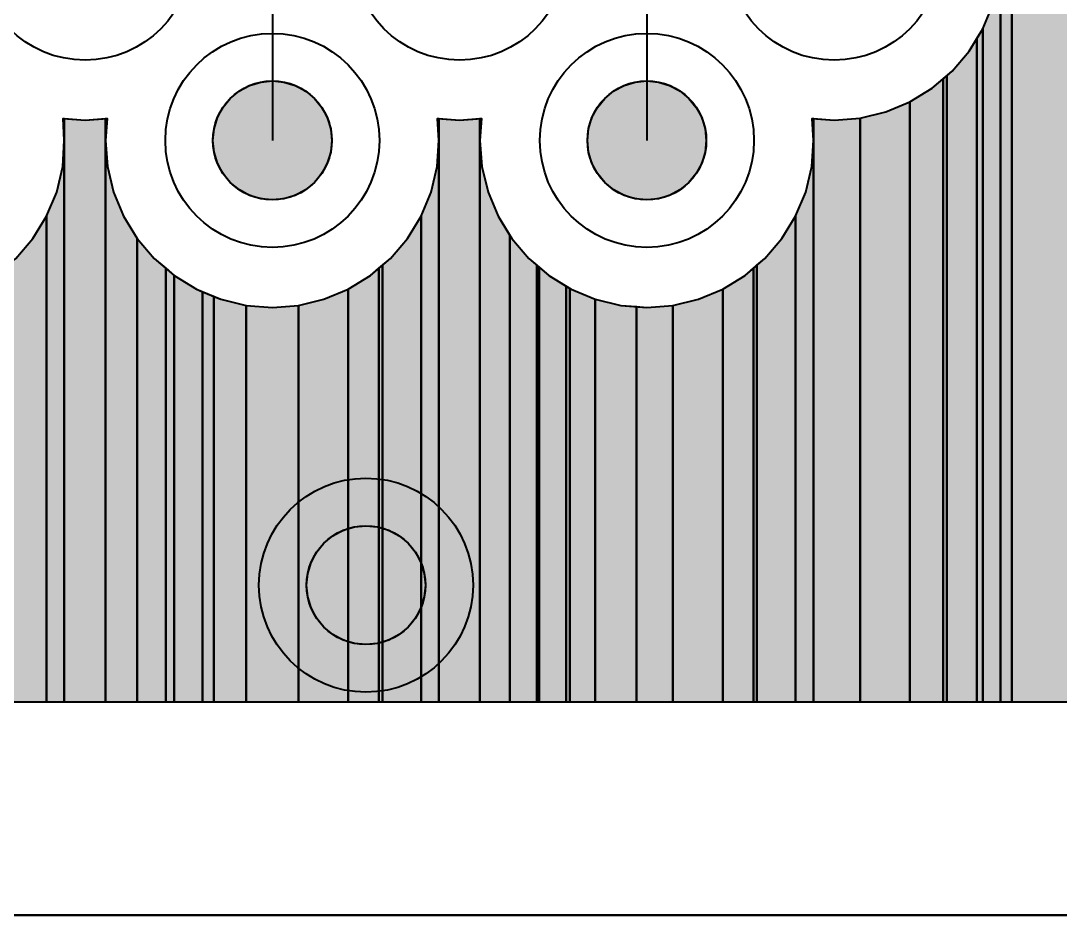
# Model space of a CAD drawing. Header units: millimetres. Extents: x 3.5 to 53, y 2.8 to 30.3.
# Drawn here: x 30.346 to 34.786, y 2.817 to 6.638 of the extents above; entities that cross this region are included whole.
import ezdxf

# ---------------------------------------------------------------- set-up
doc = ezdxf.new("R2010")
doc.units = ezdxf.units.MM
for name, color, linetype in [('bottom_copper', 7, 'Continuous'), ('bottom_silk', 7, 'Continuous'), ('drill_plated', 7, 'Continuous'), ('outline', 7, 'Continuous'), ('top_copper', 7, 'Continuous'), ('top_silk', 7, 'Continuous')]:
    doc.layers.add(name, color=color, linetype=linetype)

# ---------------------------------------------------------------- blocks, each defined once
blk = doc.blocks.new('Block3177')
at = {"layer": 'bottom_copper', "lineweight": 40}
for points in [[(12.4884, 0), (6.1996, 0), (6.1996, 26), (12.4884, 26), (12.4884, 0)], [(6.1996, 0), (6.124, 0), (6.124, 2.8761), (6.1669, 2.9795), (6.193, 3.0884), (6.1996, 3.2), (6.1996, 0)], [(6.124, 0), (5.9546, 0), (5.9546, 2.663), (5.9928, 2.6956), (6.0655, 2.7807), (6.124, 2.8761), (6.124, 0)], [(5.9546, 0), (5.8123, 0), (5.8123, 2.5644), (5.9077, 2.6229), (5.9546, 2.663), (5.9546, 0)], [(5.8123, 0), (5.6, 0), (5.6, 2.4954), (5.7089, 2.5215), (5.8123, 2.5644), (5.8123, 0)], [(2.1996, 2.4), (2.194, 2.494), (2.1996, 2.4936), (2.1996, 2.4)], [(2.375, 0), (2.1996, 0), (2.1996, 2.4936), (2.2884, 2.4866), (2.375, 2.4934), (2.375, 0)], [(2.375, 2.4), (2.375, 2.4934), (2.3824, 2.494), (2.375, 2.4)], [(3.7996, 2.4), (3.794, 2.494), (3.7996, 2.4936), (3.7996, 2.4)], [(3.975, 0), (3.7996, 0), (3.7996, 2.4936), (3.8884, 2.4866), (3.975, 2.4934), (3.975, 0)], [(3.975, 2.4), (3.975, 2.4934), (3.9824, 2.494), (3.975, 2.4)], [(5.3996, 2.4), (5.394, 2.494), (5.3996, 2.4936), (5.3996, 2.4)], [(5.6, 0), (5.3996, 0), (5.3996, 2.4936), (5.4884, 2.4866), (5.6, 2.4954), (5.6, 0)], [(2.1996, 0), (2.124, 0), (2.124, 2.0761), (2.1669, 2.1795), (2.193, 2.2884), (2.1996, 2.4), (2.1996, 0)], [(2.5113, 0), (2.375, 0), (2.375, 2.4), (2.3838, 2.2884), (2.4099, 2.1795), (2.4528, 2.0761), (2.5113, 1.9807), (2.5113, 0)], [(3.7996, 0), (3.724, 0), (3.724, 2.0761), (3.7669, 2.1795), (3.793, 2.2884), (3.7996, 2.4), (3.7996, 0)], [(4.1036, 0), (3.975, 0), (3.975, 2.4), (3.9838, 2.2884), (4.0099, 2.1795), (4.0528, 2.0761), (4.1036, 1.9933), (4.1036, 0)], [(5.3996, 0), (5.324, 0), (5.324, 2.0761), (5.3669, 2.1795), (5.393, 2.2884), (5.3996, 2.4), (5.3996, 0)], [(2.124, 0), (1.9439, 0), (1.9439, 1.8538), (1.9928, 1.8956), (2.0655, 1.9807), (2.124, 2.0761), (2.124, 0)], [(3.724, 0), (3.5439, 0), (3.5439, 1.8538), (3.5928, 1.8956), (3.6655, 1.9807), (3.724, 2.0761), (3.724, 0)], [(5.324, 0), (5.1439, 0), (5.1439, 1.8538), (5.1928, 1.8956), (5.2655, 1.9807), (5.324, 2.0761), (5.324, 0)], [(2.6329, 0), (2.5113, 0), (2.5113, 1.9807), (2.584, 1.8956), (2.6329, 1.8538), (2.6329, 0)], [(4.2281, 0), (4.1036, 0), (4.1036, 1.9933), (4.1113, 1.9807), (4.184, 1.8956), (4.2281, 1.8579), (4.2281, 0)], [(2.7906, 0), (2.6329, 0), (2.6329, 1.8538), (2.6691, 1.8229), (2.7645, 1.7644), (2.7906, 1.7536), (2.7906, 0)], [(3.5439, 0), (3.4123, 0), (3.4123, 1.7644), (3.5077, 1.8229), (3.5439, 1.8538), (3.5439, 0)], [(4.3439, 0), (4.2281, 0), (4.2281, 1.8579), (4.2691, 1.8229), (4.3439, 1.777), (4.3439, 0)], [(5.1439, 0), (5.0123, 0), (5.0123, 1.7644), (5.1077, 1.8229), (5.1439, 1.8538), (5.1439, 0)], [(4.4679, 0), (4.3439, 0), (4.3439, 1.777), (4.3645, 1.7644), (4.4679, 1.7215), (4.4679, 0)], [(2.9768, 0), (2.7906, 0), (2.7906, 1.7536), (2.8679, 1.7215), (2.9768, 1.6954), (2.9768, 0)], [(3.4123, 0), (3.2, 0), (3.2, 1.6954), (3.3089, 1.7215), (3.4123, 1.7644), (3.4123, 0)], [(5.0123, 0), (4.8, 0), (4.8, 1.6954), (4.9089, 1.7215), (5.0123, 1.7644), (5.0123, 0)], [(3.2, 0), (2.9768, 0), (2.9768, 1.6954), (3.0884, 1.6866), (3.2, 1.6954), (3.2, 0)], [(4.6438, 0), (4.4679, 0), (4.4679, 1.7215), (4.5768, 1.6954), (4.6438, 1.6901), (4.6438, 0)], [(4.8, 0), (4.6438, 0), (4.6438, 1.6901), (4.6884, 1.6866), (4.8, 1.6954), (4.8, 0)]]:
    blk.add_hatch(color=7, dxfattribs=at).paths.add_polyline_path(points, flags=0)
at = {"layer": 'bottom_copper', "color": 7, "lineweight": 40}
for points in [[(12.4884, 0), (6.1996, 0), (6.1996, 26), (12.4884, 26), (12.4884, 0)], [(6.1996, 0), (6.124, 0), (6.124, 2.8761), (6.1669, 2.9795), (6.193, 3.0884), (6.1996, 3.2), (6.1996, 0)], [(6.124, 0), (5.9546, 0), (5.9546, 2.663), (5.9928, 2.6956), (6.0655, 2.7807), (6.124, 2.8761), (6.124, 0)], [(5.9546, 0), (5.8123, 0), (5.8123, 2.5644), (5.9077, 2.6229), (5.9546, 2.663), (5.9546, 0)], [(5.8123, 0), (5.6, 0), (5.6, 2.4954), (5.7089, 2.5215), (5.8123, 2.5644), (5.8123, 0)], [(2.1996, 2.4), (2.194, 2.494), (2.1996, 2.4936), (2.1996, 2.4)], [(2.375, 0), (2.1996, 0), (2.1996, 2.4936), (2.2884, 2.4866), (2.375, 2.4934), (2.375, 0)], [(2.375, 2.4), (2.375, 2.4934), (2.3824, 2.494), (2.375, 2.4)], [(3.7996, 2.4), (3.794, 2.494), (3.7996, 2.4936), (3.7996, 2.4)], [(3.975, 0), (3.7996, 0), (3.7996, 2.4936), (3.8884, 2.4866), (3.975, 2.4934), (3.975, 0)], [(3.975, 2.4), (3.975, 2.4934), (3.9824, 2.494), (3.975, 2.4)], [(5.3996, 2.4), (5.394, 2.494), (5.3996, 2.4936), (5.3996, 2.4)], [(5.6, 0), (5.3996, 0), (5.3996, 2.4936), (5.4884, 2.4866), (5.6, 2.4954), (5.6, 0)], [(2.1996, 0), (2.124, 0), (2.124, 2.0761), (2.1669, 2.1795), (2.193, 2.2884), (2.1996, 2.4), (2.1996, 0)], [(2.5113, 0), (2.375, 0), (2.375, 2.4), (2.3838, 2.2884), (2.4099, 2.1795), (2.4528, 2.0761), (2.5113, 1.9807), (2.5113, 0)], [(3.7996, 0), (3.724, 0), (3.724, 2.0761), (3.7669, 2.1795), (3.793, 2.2884), (3.7996, 2.4), (3.7996, 0)], [(4.1036, 0), (3.975, 0), (3.975, 2.4), (3.9838, 2.2884), (4.0099, 2.1795), (4.0528, 2.0761), (4.1036, 1.9933), (4.1036, 0)], [(5.3996, 0), (5.324, 0), (5.324, 2.0761), (5.3669, 2.1795), (5.393, 2.2884), (5.3996, 2.4), (5.3996, 0)], [(2.124, 0), (1.9439, 0), (1.9439, 1.8538), (1.9928, 1.8956), (2.0655, 1.9807), (2.124, 2.0761), (2.124, 0)], [(3.724, 0), (3.5439, 0), (3.5439, 1.8538), (3.5928, 1.8956), (3.6655, 1.9807), (3.724, 2.0761), (3.724, 0)], [(5.324, 0), (5.1439, 0), (5.1439, 1.8538), (5.1928, 1.8956), (5.2655, 1.9807), (5.324, 2.0761), (5.324, 0)], [(2.6329, 0), (2.5113, 0), (2.5113, 1.9807), (2.584, 1.8956), (2.6329, 1.8538), (2.6329, 0)], [(4.2281, 0), (4.1036, 0), (4.1036, 1.9933), (4.1113, 1.9807), (4.184, 1.8956), (4.2281, 1.8579), (4.2281, 0)], [(2.7906, 0), (2.6329, 0), (2.6329, 1.8538), (2.6691, 1.8229), (2.7645, 1.7644), (2.7906, 1.7536), (2.7906, 0)], [(3.5439, 0), (3.4123, 0), (3.4123, 1.7644), (3.5077, 1.8229), (3.5439, 1.8538), (3.5439, 0)], [(4.3439, 0), (4.2281, 0), (4.2281, 1.8579), (4.2691, 1.8229), (4.3439, 1.777), (4.3439, 0)], [(5.1439, 0), (5.0123, 0), (5.0123, 1.7644), (5.1077, 1.8229), (5.1439, 1.8538), (5.1439, 0)], [(4.4679, 0), (4.3439, 0), (4.3439, 1.777), (4.3645, 1.7644), (4.4679, 1.7215), (4.4679, 0)], [(2.9768, 0), (2.7906, 0), (2.7906, 1.7536), (2.8679, 1.7215), (2.9768, 1.6954), (2.9768, 0)], [(3.4123, 0), (3.2, 0), (3.2, 1.6954), (3.3089, 1.7215), (3.4123, 1.7644), (3.4123, 0)], [(5.0123, 0), (4.8, 0), (4.8, 1.6954), (4.9089, 1.7215), (5.0123, 1.7644), (5.0123, 0)], [(3.2, 0), (2.9768, 0), (2.9768, 1.6954), (3.0884, 1.6866), (3.2, 1.6954), (3.2, 0)], [(4.6438, 0), (4.4679, 0), (4.4679, 1.7215), (4.5768, 1.6954), (4.6438, 1.6901), (4.6438, 0)], [(4.8, 0), (4.6438, 0), (4.6438, 1.6901), (4.6884, 1.6866), (4.8, 1.6954), (4.8, 0)]]:
    blk.add_lwpolyline(points, close=True, dxfattribs=at)
blk = doc.blocks.new('Block15967')
at = {"layer": 'top_copper', "lineweight": 40}
for points in [[(12.3795, 0), (6.1391, 0), (6.1391, 26), (12.3795, 26), (12.3795, 0)], [(6.1391, 0), (6.0907, 0), (6.0907, 5.8361), (6.1141, 5.8925), (6.1328, 5.9703), (6.1391, 6.05), (6.1391, 0)], [(6.0907, 0), (5.9898, 0), (5.9898, 2.8348), (6.0151, 2.8761), (6.058, 2.9795), (6.0841, 3.0884), (6.0907, 3.2), (6.0907, 0)], [(5.9898, 0), (5.8608, 0), (5.8608, 2.6759), (5.8839, 2.6956), (5.9566, 2.7807), (5.9898, 2.8348), (5.9898, 0)], [(5.8608, 0), (5.7034, 0), (5.7034, 2.5644), (5.7988, 2.6229), (5.8608, 2.6759), (5.8608, 0)], [(5.7034, 0), (5.4911, 0), (5.4911, 2.4954), (5.6, 2.5215), (5.7034, 2.5644), (5.7034, 0)], [(2.0907, 2.4), (2.0851, 2.494), (2.0907, 2.4936), (2.0907, 2.4)], [(2.2661, 0), (2.0907, 0), (2.0907, 2.4936), (2.1795, 2.4866), (2.2661, 2.4934), (2.2661, 0)], [(2.2661, 2.4), (2.2661, 2.4934), (2.2735, 2.494), (2.2661, 2.4)], [(3.6907, 2.4), (3.6851, 2.494), (3.6907, 2.4936), (3.6907, 2.4)], [(3.8661, 0), (3.6907, 0), (3.6907, 2.4936), (3.7795, 2.4866), (3.8661, 2.4934), (3.8661, 0)], [(3.8661, 2.4), (3.8661, 2.4934), (3.8735, 2.494), (3.8661, 2.4)], [(5.2907, 2.4), (5.2851, 2.494), (5.2907, 2.4936), (5.2907, 2.4)], [(5.4911, 0), (5.2907, 0), (5.2907, 2.4936), (5.3795, 2.4866), (5.4911, 2.4954), (5.4911, 0)], [(2.0907, 0), (2.0151, 0), (2.0151, 2.0761), (2.058, 2.1795), (2.0841, 2.2884), (2.0907, 2.4), (2.0907, 0)], [(2.4024, 0), (2.2661, 0), (2.2661, 2.4), (2.2749, 2.2884), (2.301, 2.1795), (2.3439, 2.0761), (2.4024, 1.9807), (2.4024, 0)], [(3.6907, 0), (3.6151, 0), (3.6151, 2.0761), (3.658, 2.1795), (3.6841, 2.2884), (3.6907, 2.4), (3.6907, 0)], [(3.9947, 0), (3.8661, 0), (3.8661, 2.4), (3.8749, 2.2884), (3.901, 2.1795), (3.9439, 2.0761), (3.9947, 1.9933), (3.9947, 0)], [(5.2907, 0), (5.2151, 0), (5.2151, 2.0761), (5.258, 2.1795), (5.2841, 2.2884), (5.2907, 2.4), (5.2907, 0)], [(2.0151, 0), (1.8498, 0), (1.8498, 1.8665), (1.8839, 1.8956), (1.9566, 1.9807), (2.0151, 2.0761), (2.0151, 0)], [(3.6151, 0), (3.4498, 0), (3.4498, 1.8665), (3.4839, 1.8956), (3.5566, 1.9807), (3.6151, 2.0761), (3.6151, 0)], [(5.2151, 0), (5.0498, 0), (5.0498, 1.8665), (5.0839, 1.8956), (5.1566, 1.9807), (5.2151, 2.0761), (5.2151, 0)], [(2.5602, 0), (2.4024, 0), (2.4024, 1.9807), (2.4751, 1.8956), (2.5602, 1.8229), (2.5602, 0)], [(4.1092, 0), (3.9947, 0), (3.9947, 1.9933), (4.0024, 1.9807), (4.0751, 1.8956), (4.1092, 1.8665), (4.1092, 0)], [(3.4498, 0), (3.3034, 0), (3.3034, 1.7644), (3.3988, 1.8229), (3.4498, 1.8665), (3.4498, 0)], [(4.2498, 0), (4.1092, 0), (4.1092, 1.8665), (4.1602, 1.8229), (4.2498, 1.768), (4.2498, 0)], [(5.0498, 0), (4.9034, 0), (4.9034, 1.7644), (4.9988, 1.8229), (5.0498, 1.8665), (5.0498, 0)], [(2.7295, 0), (2.5602, 0), (2.5602, 1.8229), (2.6556, 1.7644), (2.7295, 1.7337), (2.7295, 0)], [(2.8679, 0), (2.7295, 0), (2.7295, 1.7337), (2.759, 1.7215), (2.8679, 1.6954), (2.8679, 0)], [(3.3034, 0), (3.0911, 0), (3.0911, 1.6954), (3.2, 1.7215), (3.3034, 1.7644), (3.3034, 0)], [(4.359, 0), (4.2498, 0), (4.2498, 1.768), (4.2556, 1.7644), (4.359, 1.7215), (4.359, 0)], [(4.9034, 0), (4.6911, 0), (4.6911, 1.6954), (4.8, 1.7215), (4.9034, 1.7644), (4.9034, 0)], [(3.0911, 0), (2.8679, 0), (2.8679, 1.6954), (2.9795, 1.6866), (3.0911, 1.6954), (3.0911, 0)], [(4.5349, 0), (4.359, 0), (4.359, 1.7215), (4.4679, 1.6954), (4.5349, 1.6901), (4.5349, 0)], [(4.6911, 0), (4.5349, 0), (4.5349, 1.6901), (4.5795, 1.6866), (4.6911, 1.6954), (4.6911, 0)]]:
    blk.add_hatch(color=7, dxfattribs=at).paths.add_polyline_path(points, flags=0)
at = {"layer": 'top_copper', "color": 7, "lineweight": 40}
for points in [[(12.3795, 0), (6.1391, 0), (6.1391, 26), (12.3795, 26), (12.3795, 0)], [(6.1391, 0), (6.0907, 0), (6.0907, 5.8361), (6.1141, 5.8925), (6.1328, 5.9703), (6.1391, 6.05), (6.1391, 0)], [(6.0907, 0), (5.9898, 0), (5.9898, 2.8348), (6.0151, 2.8761), (6.058, 2.9795), (6.0841, 3.0884), (6.0907, 3.2), (6.0907, 0)], [(5.9898, 0), (5.8608, 0), (5.8608, 2.6759), (5.8839, 2.6956), (5.9566, 2.7807), (5.9898, 2.8348), (5.9898, 0)], [(5.8608, 0), (5.7034, 0), (5.7034, 2.5644), (5.7988, 2.6229), (5.8608, 2.6759), (5.8608, 0)], [(5.7034, 0), (5.4911, 0), (5.4911, 2.4954), (5.6, 2.5215), (5.7034, 2.5644), (5.7034, 0)], [(2.0907, 2.4), (2.0851, 2.494), (2.0907, 2.4936), (2.0907, 2.4)], [(2.2661, 0), (2.0907, 0), (2.0907, 2.4936), (2.1795, 2.4866), (2.2661, 2.4934), (2.2661, 0)], [(2.2661, 2.4), (2.2661, 2.4934), (2.2735, 2.494), (2.2661, 2.4)], [(3.6907, 2.4), (3.6851, 2.494), (3.6907, 2.4936), (3.6907, 2.4)], [(3.8661, 0), (3.6907, 0), (3.6907, 2.4936), (3.7795, 2.4866), (3.8661, 2.4934), (3.8661, 0)], [(3.8661, 2.4), (3.8661, 2.4934), (3.8735, 2.494), (3.8661, 2.4)], [(5.2907, 2.4), (5.2851, 2.494), (5.2907, 2.4936), (5.2907, 2.4)], [(5.4911, 0), (5.2907, 0), (5.2907, 2.4936), (5.3795, 2.4866), (5.4911, 2.4954), (5.4911, 0)], [(2.0907, 0), (2.0151, 0), (2.0151, 2.0761), (2.058, 2.1795), (2.0841, 2.2884), (2.0907, 2.4), (2.0907, 0)], [(2.4024, 0), (2.2661, 0), (2.2661, 2.4), (2.2749, 2.2884), (2.301, 2.1795), (2.3439, 2.0761), (2.4024, 1.9807), (2.4024, 0)], [(3.6907, 0), (3.6151, 0), (3.6151, 2.0761), (3.658, 2.1795), (3.6841, 2.2884), (3.6907, 2.4), (3.6907, 0)], [(3.9947, 0), (3.8661, 0), (3.8661, 2.4), (3.8749, 2.2884), (3.901, 2.1795), (3.9439, 2.0761), (3.9947, 1.9933), (3.9947, 0)], [(5.2907, 0), (5.2151, 0), (5.2151, 2.0761), (5.258, 2.1795), (5.2841, 2.2884), (5.2907, 2.4), (5.2907, 0)], [(2.0151, 0), (1.8498, 0), (1.8498, 1.8665), (1.8839, 1.8956), (1.9566, 1.9807), (2.0151, 2.0761), (2.0151, 0)], [(3.6151, 0), (3.4498, 0), (3.4498, 1.8665), (3.4839, 1.8956), (3.5566, 1.9807), (3.6151, 2.0761), (3.6151, 0)], [(5.2151, 0), (5.0498, 0), (5.0498, 1.8665), (5.0839, 1.8956), (5.1566, 1.9807), (5.2151, 2.0761), (5.2151, 0)], [(2.5602, 0), (2.4024, 0), (2.4024, 1.9807), (2.4751, 1.8956), (2.5602, 1.8229), (2.5602, 0)], [(4.1092, 0), (3.9947, 0), (3.9947, 1.9933), (4.0024, 1.9807), (4.0751, 1.8956), (4.1092, 1.8665), (4.1092, 0)], [(3.4498, 0), (3.3034, 0), (3.3034, 1.7644), (3.3988, 1.8229), (3.4498, 1.8665), (3.4498, 0)], [(4.2498, 0), (4.1092, 0), (4.1092, 1.8665), (4.1602, 1.8229), (4.2498, 1.768), (4.2498, 0)], [(5.0498, 0), (4.9034, 0), (4.9034, 1.7644), (4.9988, 1.8229), (5.0498, 1.8665), (5.0498, 0)], [(2.7295, 0), (2.5602, 0), (2.5602, 1.8229), (2.6556, 1.7644), (2.7295, 1.7337), (2.7295, 0)], [(2.8679, 0), (2.7295, 0), (2.7295, 1.7337), (2.759, 1.7215), (2.8679, 1.6954), (2.8679, 0)], [(3.3034, 0), (3.0911, 0), (3.0911, 1.6954), (3.2, 1.7215), (3.3034, 1.7644), (3.3034, 0)], [(4.359, 0), (4.2498, 0), (4.2498, 1.768), (4.2556, 1.7644), (4.359, 1.7215), (4.359, 0)], [(4.9034, 0), (4.6911, 0), (4.6911, 1.6954), (4.8, 1.7215), (4.9034, 1.7644), (4.9034, 0)], [(3.0911, 0), (2.8679, 0), (2.8679, 1.6954), (2.9795, 1.6866), (3.0911, 1.6954), (3.0911, 0)], [(4.5349, 0), (4.359, 0), (4.359, 1.7215), (4.4679, 1.6954), (4.5349, 1.6901), (4.5349, 0)], [(4.6911, 0), (4.5349, 0), (4.5349, 1.6901), (4.5795, 1.6866), (4.6911, 1.6954), (4.6911, 0)]]:
    blk.add_lwpolyline(points, close=True, dxfattribs=at)

msp = doc.modelspace()

# ---------------------------------------------------------------- hatches: boundary and pattern name
at = {"layer": 'bottom_copper', "lineweight": 40}
for points in [[(31.6694, 6.0775), (31.655, 6.0299), (31.6315, 5.986), (31.5999, 5.9475), (31.5614, 5.9159), (31.5175, 5.8924), (31.4699, 5.878), (31.4203, 5.8731), (31.3707, 5.878), (31.3231, 5.8924), (31.2792, 5.9159), (31.2407, 5.9475), (31.2091, 5.986), (31.1856, 6.0299), (31.1712, 6.0775), (31.1663, 6.1271), (31.1712, 6.1767), (31.1856, 6.2243), (31.2091, 6.2682), (31.2407, 6.3067), (31.2792, 6.3383), (31.3231, 6.3618), (31.3707, 6.3762), (31.4203, 6.3811), (31.4699, 6.3762), (31.5175, 6.3618), (31.5614, 6.3383), (31.5999, 6.3067), (31.6315, 6.2682), (31.655, 6.2243), (31.6694, 6.1767), (31.6743, 6.1271), (31.6694, 6.0775)], [(33.2694, 6.0775), (33.255, 6.0299), (33.2315, 5.986), (33.1999, 5.9475), (33.1614, 5.9159), (33.1175, 5.8924), (33.0699, 5.878), (33.0203, 5.8731), (32.9707, 5.878), (32.9231, 5.8924), (32.8792, 5.9159), (32.8407, 5.9475), (32.8091, 5.986), (32.7856, 6.0299), (32.7712, 6.0775), (32.7663, 6.1271), (32.7712, 6.1767), (32.7856, 6.2243), (32.8091, 6.2682), (32.8407, 6.3067), (32.8792, 6.3383), (32.9231, 6.3618), (32.9707, 6.3762), (33.0203, 6.3811), (33.0699, 6.3762), (33.1175, 6.3618), (33.1614, 6.3383), (33.1999, 6.3067), (33.2315, 6.2682), (33.255, 6.2243), (33.2694, 6.1767), (33.2743, 6.1271), (33.2694, 6.0775)], [(32.0694, 4.1775), (32.055, 4.1299), (32.0315, 4.086), (31.9999, 4.0475), (31.9614, 4.0159), (31.9175, 3.9924), (31.8699, 3.978), (31.8203, 3.9731), (31.7707, 3.978), (31.7231, 3.9924), (31.6792, 4.0159), (31.6407, 4.0475), (31.6091, 4.086), (31.5856, 4.1299), (31.5712, 4.1775), (31.5663, 4.2271), (31.5712, 4.2767), (31.5856, 4.3243), (31.6091, 4.3682), (31.6407, 4.4067), (31.6792, 4.4383), (31.7231, 4.4618), (31.7707, 4.4762), (31.8203, 4.4811), (31.8699, 4.4762), (31.9175, 4.4618), (31.9614, 4.4383), (31.9999, 4.4067), (32.0315, 4.3682), (32.055, 4.3243), (32.0694, 4.2767), (32.0743, 4.2271), (32.0694, 4.1775)]]:
    msp.add_hatch(color=7, dxfattribs=at).paths.add_polyline_path(points, flags=0)
at = {"layer": 'drill_plated', "lineweight": 40}
for points in [[(31.6694, 6.0775), (31.655, 6.0299), (31.6315, 5.986), (31.5999, 5.9475), (31.5614, 5.9159), (31.5175, 5.8924), (31.4699, 5.878), (31.4203, 5.8731), (31.3707, 5.878), (31.3231, 5.8924), (31.2792, 5.9159), (31.2407, 5.9475), (31.2091, 5.986), (31.1856, 6.0299), (31.1712, 6.0775), (31.1663, 6.1271), (31.1712, 6.1767), (31.1856, 6.2243), (31.2091, 6.2682), (31.2407, 6.3067), (31.2792, 6.3383), (31.3231, 6.3618), (31.3707, 6.3762), (31.4203, 6.3811), (31.4699, 6.3762), (31.5175, 6.3618), (31.5614, 6.3383), (31.5999, 6.3067), (31.6315, 6.2682), (31.655, 6.2243), (31.6694, 6.1767), (31.6743, 6.1271), (31.6694, 6.0775)], [(33.2694, 6.0775), (33.255, 6.0299), (33.2315, 5.986), (33.1999, 5.9475), (33.1614, 5.9159), (33.1175, 5.8924), (33.0699, 5.878), (33.0203, 5.8731), (32.9707, 5.878), (32.9231, 5.8924), (32.8792, 5.9159), (32.8407, 5.9475), (32.8091, 5.986), (32.7856, 6.0299), (32.7712, 6.0775), (32.7663, 6.1271), (32.7712, 6.1767), (32.7856, 6.2243), (32.8091, 6.2682), (32.8407, 6.3067), (32.8792, 6.3383), (32.9231, 6.3618), (32.9707, 6.3762), (33.0203, 6.3811), (33.0699, 6.3762), (33.1175, 6.3618), (33.1614, 6.3383), (33.1999, 6.3067), (33.2315, 6.2682), (33.255, 6.2243), (33.2694, 6.1767), (33.2743, 6.1271), (33.2694, 6.0775)], [(32.0694, 4.1775), (32.055, 4.1299), (32.0315, 4.086), (31.9999, 4.0475), (31.9614, 4.0159), (31.9175, 3.9924), (31.8699, 3.978), (31.8203, 3.9731), (31.7707, 3.978), (31.7231, 3.9924), (31.6792, 4.0159), (31.6407, 4.0475), (31.6091, 4.086), (31.5856, 4.1299), (31.5712, 4.1775), (31.5663, 4.2271), (31.5712, 4.2767), (31.5856, 4.3243), (31.6091, 4.3682), (31.6407, 4.4067), (31.6792, 4.4383), (31.7231, 4.4618), (31.7707, 4.4762), (31.8203, 4.4811), (31.8699, 4.4762), (31.9175, 4.4618), (31.9614, 4.4383), (31.9999, 4.4067), (32.0315, 4.3682), (32.055, 4.3243), (32.0694, 4.2767), (32.0743, 4.2271), (32.0694, 4.1775)]]:
    msp.add_hatch(color=7, dxfattribs=at).paths.add_polyline_path(points, flags=0)
at = {"layer": 'top_copper', "lineweight": 40}
for points in [[(31.6694, 6.0775), (31.655, 6.0299), (31.6315, 5.986), (31.5999, 5.9475), (31.5614, 5.9159), (31.5175, 5.8924), (31.4699, 5.878), (31.4203, 5.8731), (31.3707, 5.878), (31.3231, 5.8924), (31.2792, 5.9159), (31.2407, 5.9475), (31.2091, 5.986), (31.1856, 6.0299), (31.1712, 6.0775), (31.1663, 6.1271), (31.1712, 6.1767), (31.1856, 6.2243), (31.2091, 6.2682), (31.2407, 6.3067), (31.2792, 6.3383), (31.3231, 6.3618), (31.3707, 6.3762), (31.4203, 6.3811), (31.4699, 6.3762), (31.5175, 6.3618), (31.5614, 6.3383), (31.5999, 6.3067), (31.6315, 6.2682), (31.655, 6.2243), (31.6694, 6.1767), (31.6743, 6.1271), (31.6694, 6.0775)], [(33.2694, 6.0775), (33.255, 6.0299), (33.2315, 5.986), (33.1999, 5.9475), (33.1614, 5.9159), (33.1175, 5.8924), (33.0699, 5.878), (33.0203, 5.8731), (32.9707, 5.878), (32.9231, 5.8924), (32.8792, 5.9159), (32.8407, 5.9475), (32.8091, 5.986), (32.7856, 6.0299), (32.7712, 6.0775), (32.7663, 6.1271), (32.7712, 6.1767), (32.7856, 6.2243), (32.8091, 6.2682), (32.8407, 6.3067), (32.8792, 6.3383), (32.9231, 6.3618), (32.9707, 6.3762), (33.0203, 6.3811), (33.0699, 6.3762), (33.1175, 6.3618), (33.1614, 6.3383), (33.1999, 6.3067), (33.2315, 6.2682), (33.255, 6.2243), (33.2694, 6.1767), (33.2743, 6.1271), (33.2694, 6.0775)], [(32.0694, 4.1775), (32.055, 4.1299), (32.0315, 4.086), (31.9999, 4.0475), (31.9614, 4.0159), (31.9175, 3.9924), (31.8699, 3.978), (31.8203, 3.9731), (31.7707, 3.978), (31.7231, 3.9924), (31.6792, 4.0159), (31.6407, 4.0475), (31.6091, 4.086), (31.5856, 4.1299), (31.5712, 4.1775), (31.5663, 4.2271), (31.5712, 4.2767), (31.5856, 4.3243), (31.6091, 4.3682), (31.6407, 4.4067), (31.6792, 4.4383), (31.7231, 4.4618), (31.7707, 4.4762), (31.8203, 4.4811), (31.8699, 4.4762), (31.9175, 4.4618), (31.9614, 4.4383), (31.9999, 4.4067), (32.0315, 4.3682), (32.055, 4.3243), (32.0694, 4.2767), (32.0743, 4.2271), (32.0694, 4.1775)]]:
    msp.add_hatch(color=7, dxfattribs=at).paths.add_polyline_path(points, flags=0)

# ---------------------------------------------------------------- linework, layer by layer
at = {"layer": 'bottom_copper', "color": 7, "lineweight": 40}
for p, q in [((31.4203, 8.527), (31.4203, 6.1271)), ((33.0203, 8.527), (33.0203, 6.1271)), ((34.4559, 6.6032), (34.4988, 6.7066)), ((34.3974, 6.5078), (34.4559, 6.6032)), ((34.3247, 6.4227), (34.3974, 6.5078)), ((34.2396, 6.35), (34.3247, 6.4227)), ((34.1442, 6.2915), (34.2396, 6.35)), ((34.0408, 6.2486), (34.1442, 6.2915)), ((30.5315, 6.1271), (30.5259, 6.2211)), ((30.5259, 6.2211), (30.6203, 6.2137)), ((30.6203, 6.2137), (30.7143, 6.2211)), ((30.7143, 6.2211), (30.7069, 6.1271)), ((32.1315, 6.1271), (32.1259, 6.2211)), ((32.1259, 6.2211), (32.2203, 6.2137)), ((32.2203, 6.2137), (32.3143, 6.2211)), ((32.3143, 6.2211), (32.3069, 6.1271)), ((33.7315, 6.1271), (33.7259, 6.2211)), ((33.7259, 6.2211), (33.8203, 6.2137)), ((33.8203, 6.2137), (33.9319, 6.2225)), ((33.9319, 6.2225), (34.0408, 6.2486)), ((30.5249, 6.0155), (30.5315, 6.1271)), ((30.7069, 6.1271), (30.7157, 6.0155)), ((32.1249, 6.0155), (32.1315, 6.1271)), ((32.3069, 6.1271), (32.3157, 6.0155)), ((33.7249, 6.0155), (33.7315, 6.1271)), ((30.4988, 5.9066), (30.5249, 6.0155)), ((30.7157, 6.0155), (30.7418, 5.9066)), ((32.0988, 5.9066), (32.1249, 6.0155)), ((32.3157, 6.0155), (32.3418, 5.9066)), ((33.6988, 5.9066), (33.7249, 6.0155)), ((30.4559, 5.8032), (30.4988, 5.9066)), ((30.7418, 5.9066), (30.7847, 5.8032)), ((32.0559, 5.8032), (32.0988, 5.9066)), ((32.3418, 5.9066), (32.3847, 5.8032)), ((33.6559, 5.8032), (33.6988, 5.9066)), ((30.3974, 5.7078), (30.4559, 5.8032)), ((30.7847, 5.8032), (30.8432, 5.7078)), ((31.9974, 5.7078), (32.0559, 5.8032)), ((32.3847, 5.8032), (32.4432, 5.7078)), ((33.5974, 5.7078), (33.6559, 5.8032)), ((30.3247, 5.6227), (30.3974, 5.7078)), ((30.8432, 5.7078), (30.9159, 5.6227)), ((31.9247, 5.6227), (31.9974, 5.7078)), ((32.4432, 5.7078), (32.5159, 5.6227)), ((33.5247, 5.6227), (33.5974, 5.7078)), ((30.9159, 5.6227), (31.001, 5.55)), ((31.8396, 5.55), (31.9247, 5.6227)), ((32.5159, 5.6227), (32.601, 5.55)), ((33.4396, 5.55), (33.5247, 5.6227)), ((31.001, 5.55), (31.0964, 5.4915)), ((31.7442, 5.4915), (31.8396, 5.55)), ((32.601, 5.55), (32.6964, 5.4915)), ((33.3442, 5.4915), (33.4396, 5.55)), ((31.0964, 5.4915), (31.1998, 5.4486)), ((31.6408, 5.4486), (31.7442, 5.4915)), ((32.6964, 5.4915), (32.7998, 5.4486)), ((33.2408, 5.4486), (33.3442, 5.4915)), ((31.1998, 5.4486), (31.3087, 5.4225)), ((31.3087, 5.4225), (31.4203, 5.4137)), ((31.4203, 5.4137), (31.5319, 5.4225)), ((31.5319, 5.4225), (31.6408, 5.4486)), ((32.7998, 5.4486), (32.9087, 5.4225)), ((32.9087, 5.4225), (33.0203, 5.4137)), ((33.0203, 5.4137), (33.1319, 5.4225)), ((33.1319, 5.4225), (33.2408, 5.4486)), ((51.8203, 3.7271), (28.2192, 3.7271))]:
    msp.add_line(p, q, dxfattribs=at)
for points in [[(31.6694, 6.0775), (31.655, 6.0299), (31.6315, 5.986), (31.5999, 5.9475), (31.5614, 5.9159), (31.5175, 5.8924), (31.4699, 5.878), (31.4203, 5.8731), (31.3707, 5.878), (31.3231, 5.8924), (31.2792, 5.9159), (31.2407, 5.9475), (31.2091, 5.986), (31.1856, 6.0299), (31.1712, 6.0775), (31.1663, 6.1271), (31.1712, 6.1767), (31.1856, 6.2243), (31.2091, 6.2682), (31.2407, 6.3067), (31.2792, 6.3383), (31.3231, 6.3618), (31.3707, 6.3762), (31.4203, 6.3811), (31.4699, 6.3762), (31.5175, 6.3618), (31.5614, 6.3383), (31.5999, 6.3067), (31.6315, 6.2682), (31.655, 6.2243), (31.6694, 6.1767), (31.6743, 6.1271), (31.6694, 6.0775)], [(33.2694, 6.0775), (33.255, 6.0299), (33.2315, 5.986), (33.1999, 5.9475), (33.1614, 5.9159), (33.1175, 5.8924), (33.0699, 5.878), (33.0203, 5.8731), (32.9707, 5.878), (32.9231, 5.8924), (32.8792, 5.9159), (32.8407, 5.9475), (32.8091, 5.986), (32.7856, 6.0299), (32.7712, 6.0775), (32.7663, 6.1271), (32.7712, 6.1767), (32.7856, 6.2243), (32.8091, 6.2682), (32.8407, 6.3067), (32.8792, 6.3383), (32.9231, 6.3618), (32.9707, 6.3762), (33.0203, 6.3811), (33.0699, 6.3762), (33.1175, 6.3618), (33.1614, 6.3383), (33.1999, 6.3067), (33.2315, 6.2682), (33.255, 6.2243), (33.2694, 6.1767), (33.2743, 6.1271), (33.2694, 6.0775)], [(32.0694, 4.1775), (32.055, 4.1299), (32.0315, 4.086), (31.9999, 4.0475), (31.9614, 4.0159), (31.9175, 3.9924), (31.8699, 3.978), (31.8203, 3.9731), (31.7707, 3.978), (31.7231, 3.9924), (31.6792, 4.0159), (31.6407, 4.0475), (31.6091, 4.086), (31.5856, 4.1299), (31.5712, 4.1775), (31.5663, 4.2271), (31.5712, 4.2767), (31.5856, 4.3243), (31.6091, 4.3682), (31.6407, 4.4067), (31.6792, 4.4383), (31.7231, 4.4618), (31.7707, 4.4762), (31.8203, 4.4811), (31.8699, 4.4762), (31.9175, 4.4618), (31.9614, 4.4383), (31.9999, 4.4067), (32.0315, 4.3682), (32.055, 4.3243), (32.0694, 4.2767), (32.0743, 4.2271), (32.0694, 4.1775)]]:
    msp.add_lwpolyline(points, close=True, dxfattribs=at)
for centre, major_axis in [((30.6203, 6.9271), (0.4572, 0)), ((32.2203, 6.9271), (0.4572, 0)), ((33.8203, 6.9271), (0.4572, 0)), ((31.4203, 6.1271), (0.4572, 0)), ((33.0203, 6.1271), (0.4572, 0)), ((31.4203, 6.1271), (0.254, 0)), ((33.0203, 6.1271), (0.254, 0)), ((31.8203, 4.2271), (0.4572, 0)), ((31.8203, 4.2271), (0.254, 0))]:
    msp.add_ellipse(centre, major_axis=major_axis, ratio=1, dxfattribs=at)
at = {"layer": 'bottom_silk', "color": 7, "lineweight": 40}
msp.add_line((3.4703, 2.8172), (52.9703, 2.8172), dxfattribs=at)
at = {"layer": 'drill_plated', "color": 7, "lineweight": 40}
for points in [[(31.6694, 6.0775), (31.655, 6.0299), (31.6315, 5.986), (31.5999, 5.9475), (31.5614, 5.9159), (31.5175, 5.8924), (31.4699, 5.878), (31.4203, 5.8731), (31.3707, 5.878), (31.3231, 5.8924), (31.2792, 5.9159), (31.2407, 5.9475), (31.2091, 5.986), (31.1856, 6.0299), (31.1712, 6.0775), (31.1663, 6.1271), (31.1712, 6.1767), (31.1856, 6.2243), (31.2091, 6.2682), (31.2407, 6.3067), (31.2792, 6.3383), (31.3231, 6.3618), (31.3707, 6.3762), (31.4203, 6.3811), (31.4699, 6.3762), (31.5175, 6.3618), (31.5614, 6.3383), (31.5999, 6.3067), (31.6315, 6.2682), (31.655, 6.2243), (31.6694, 6.1767), (31.6743, 6.1271), (31.6694, 6.0775)], [(33.2694, 6.0775), (33.255, 6.0299), (33.2315, 5.986), (33.1999, 5.9475), (33.1614, 5.9159), (33.1175, 5.8924), (33.0699, 5.878), (33.0203, 5.8731), (32.9707, 5.878), (32.9231, 5.8924), (32.8792, 5.9159), (32.8407, 5.9475), (32.8091, 5.986), (32.7856, 6.0299), (32.7712, 6.0775), (32.7663, 6.1271), (32.7712, 6.1767), (32.7856, 6.2243), (32.8091, 6.2682), (32.8407, 6.3067), (32.8792, 6.3383), (32.9231, 6.3618), (32.9707, 6.3762), (33.0203, 6.3811), (33.0699, 6.3762), (33.1175, 6.3618), (33.1614, 6.3383), (33.1999, 6.3067), (33.2315, 6.2682), (33.255, 6.2243), (33.2694, 6.1767), (33.2743, 6.1271), (33.2694, 6.0775)], [(32.0694, 4.1775), (32.055, 4.1299), (32.0315, 4.086), (31.9999, 4.0475), (31.9614, 4.0159), (31.9175, 3.9924), (31.8699, 3.978), (31.8203, 3.9731), (31.7707, 3.978), (31.7231, 3.9924), (31.6792, 4.0159), (31.6407, 4.0475), (31.6091, 4.086), (31.5856, 4.1299), (31.5712, 4.1775), (31.5663, 4.2271), (31.5712, 4.2767), (31.5856, 4.3243), (31.6091, 4.3682), (31.6407, 4.4067), (31.6792, 4.4383), (31.7231, 4.4618), (31.7707, 4.4762), (31.8203, 4.4811), (31.8699, 4.4762), (31.9175, 4.4618), (31.9614, 4.4383), (31.9999, 4.4067), (32.0315, 4.3682), (32.055, 4.3243), (32.0694, 4.2767), (32.0743, 4.2271), (32.0694, 4.1775)]]:
    msp.add_lwpolyline(points, close=True, dxfattribs=at)
for centre in [(31.4203, 6.1271), (33.0203, 6.1271), (31.8203, 4.2271)]:
    msp.add_ellipse(centre, major_axis=(0.254, 0), ratio=1, dxfattribs=at)
at = {"layer": 'outline', "color": 7, "lineweight": 40}
msp.add_line((52.9703, 2.8172), (3.4703, 2.8172), dxfattribs=at)
at = {"layer": 'top_copper', "color": 7, "lineweight": 40}
for p, q in [((31.4203, 10.5771), (31.4203, 6.1271)), ((33.0203, 10.5771), (33.0203, 6.1271)), ((34.4559, 6.6032), (34.4988, 6.7066)), ((34.3974, 6.5078), (34.4559, 6.6032)), ((34.3247, 6.4227), (34.3974, 6.5078)), ((34.2396, 6.35), (34.3247, 6.4227)), ((34.1442, 6.2915), (34.2396, 6.35)), ((34.0408, 6.2486), (34.1442, 6.2915)), ((30.5315, 6.1271), (30.5259, 6.2211)), ((30.5259, 6.2211), (30.6203, 6.2137)), ((30.6203, 6.2137), (30.7143, 6.2211)), ((30.7143, 6.2211), (30.7069, 6.1271)), ((32.1315, 6.1271), (32.1259, 6.2211)), ((32.1259, 6.2211), (32.2203, 6.2137)), ((32.2203, 6.2137), (32.3143, 6.2211)), ((32.3143, 6.2211), (32.3069, 6.1271)), ((33.7315, 6.1271), (33.7259, 6.2211)), ((33.7259, 6.2211), (33.8203, 6.2137)), ((33.8203, 6.2137), (33.9319, 6.2225)), ((33.9319, 6.2225), (34.0408, 6.2486)), ((30.5249, 6.0155), (30.5315, 6.1271)), ((30.7069, 6.1271), (30.7157, 6.0155)), ((32.1249, 6.0155), (32.1315, 6.1271)), ((32.3069, 6.1271), (32.3157, 6.0155)), ((33.7249, 6.0155), (33.7315, 6.1271)), ((30.4988, 5.9066), (30.5249, 6.0155)), ((30.7157, 6.0155), (30.7418, 5.9066)), ((32.0988, 5.9066), (32.1249, 6.0155)), ((32.3157, 6.0155), (32.3418, 5.9066)), ((33.6988, 5.9066), (33.7249, 6.0155)), ((30.4559, 5.8032), (30.4988, 5.9066)), ((30.7418, 5.9066), (30.7847, 5.8032)), ((32.0559, 5.8032), (32.0988, 5.9066)), ((32.3418, 5.9066), (32.3847, 5.8032)), ((33.6559, 5.8032), (33.6988, 5.9066)), ((30.3974, 5.7078), (30.4559, 5.8032)), ((30.7847, 5.8032), (30.8432, 5.7078)), ((31.9974, 5.7078), (32.0559, 5.8032)), ((32.3847, 5.8032), (32.4432, 5.7078)), ((33.5974, 5.7078), (33.6559, 5.8032)), ((30.3247, 5.6227), (30.3974, 5.7078)), ((30.8432, 5.7078), (30.9159, 5.6227)), ((31.9247, 5.6227), (31.9974, 5.7078)), ((32.4432, 5.7078), (32.5159, 5.6227)), ((33.5247, 5.6227), (33.5974, 5.7078)), ((30.9159, 5.6227), (31.001, 5.55)), ((31.8396, 5.55), (31.9247, 5.6227)), ((32.5159, 5.6227), (32.601, 5.55)), ((33.4396, 5.55), (33.5247, 5.6227)), ((31.001, 5.55), (31.0964, 5.4915)), ((31.7442, 5.4915), (31.8396, 5.55)), ((32.601, 5.55), (32.6964, 5.4915)), ((33.3442, 5.4915), (33.4396, 5.55)), ((31.0964, 5.4915), (31.1998, 5.4486)), ((31.6408, 5.4486), (31.7442, 5.4915)), ((32.6964, 5.4915), (32.7998, 5.4486)), ((33.2408, 5.4486), (33.3442, 5.4915)), ((31.1998, 5.4486), (31.3087, 5.4225)), ((31.3087, 5.4225), (31.4203, 5.4137)), ((31.4203, 5.4137), (31.5319, 5.4225)), ((31.5319, 5.4225), (31.6408, 5.4486)), ((32.7998, 5.4486), (32.9087, 5.4225)), ((32.9087, 5.4225), (33.0203, 5.4137)), ((33.0203, 5.4137), (33.1319, 5.4225)), ((33.1319, 5.4225), (33.2408, 5.4486)), ((51.8203, 3.7271), (28.2203, 3.7271))]:
    msp.add_line(p, q, dxfattribs=at)
for points in [[(31.6694, 6.0775), (31.655, 6.0299), (31.6315, 5.986), (31.5999, 5.9475), (31.5614, 5.9159), (31.5175, 5.8924), (31.4699, 5.878), (31.4203, 5.8731), (31.3707, 5.878), (31.3231, 5.8924), (31.2792, 5.9159), (31.2407, 5.9475), (31.2091, 5.986), (31.1856, 6.0299), (31.1712, 6.0775), (31.1663, 6.1271), (31.1712, 6.1767), (31.1856, 6.2243), (31.2091, 6.2682), (31.2407, 6.3067), (31.2792, 6.3383), (31.3231, 6.3618), (31.3707, 6.3762), (31.4203, 6.3811), (31.4699, 6.3762), (31.5175, 6.3618), (31.5614, 6.3383), (31.5999, 6.3067), (31.6315, 6.2682), (31.655, 6.2243), (31.6694, 6.1767), (31.6743, 6.1271), (31.6694, 6.0775)], [(33.2694, 6.0775), (33.255, 6.0299), (33.2315, 5.986), (33.1999, 5.9475), (33.1614, 5.9159), (33.1175, 5.8924), (33.0699, 5.878), (33.0203, 5.8731), (32.9707, 5.878), (32.9231, 5.8924), (32.8792, 5.9159), (32.8407, 5.9475), (32.8091, 5.986), (32.7856, 6.0299), (32.7712, 6.0775), (32.7663, 6.1271), (32.7712, 6.1767), (32.7856, 6.2243), (32.8091, 6.2682), (32.8407, 6.3067), (32.8792, 6.3383), (32.9231, 6.3618), (32.9707, 6.3762), (33.0203, 6.3811), (33.0699, 6.3762), (33.1175, 6.3618), (33.1614, 6.3383), (33.1999, 6.3067), (33.2315, 6.2682), (33.255, 6.2243), (33.2694, 6.1767), (33.2743, 6.1271), (33.2694, 6.0775)], [(32.0694, 4.1775), (32.055, 4.1299), (32.0315, 4.086), (31.9999, 4.0475), (31.9614, 4.0159), (31.9175, 3.9924), (31.8699, 3.978), (31.8203, 3.9731), (31.7707, 3.978), (31.7231, 3.9924), (31.6792, 4.0159), (31.6407, 4.0475), (31.6091, 4.086), (31.5856, 4.1299), (31.5712, 4.1775), (31.5663, 4.2271), (31.5712, 4.2767), (31.5856, 4.3243), (31.6091, 4.3682), (31.6407, 4.4067), (31.6792, 4.4383), (31.7231, 4.4618), (31.7707, 4.4762), (31.8203, 4.4811), (31.8699, 4.4762), (31.9175, 4.4618), (31.9614, 4.4383), (31.9999, 4.4067), (32.0315, 4.3682), (32.055, 4.3243), (32.0694, 4.2767), (32.0743, 4.2271), (32.0694, 4.1775)]]:
    msp.add_lwpolyline(points, close=True, dxfattribs=at)
for centre, major_axis in [((30.6203, 6.9271), (0.4572, 0)), ((32.2203, 6.9271), (0.4572, 0)), ((33.8203, 6.9271), (0.4572, 0)), ((31.4203, 6.1271), (0.4572, 0)), ((33.0203, 6.1271), (0.4572, 0)), ((31.4203, 6.1271), (0.254, 0)), ((33.0203, 6.1271), (0.254, 0)), ((31.8203, 4.2271), (0.4572, 0)), ((31.8203, 4.2271), (0.254, 0))]:
    msp.add_ellipse(centre, major_axis=major_axis, ratio=1, dxfattribs=at)
at = {"layer": 'top_silk', "color": 7, "lineweight": 40}
msp.add_line((52.9703, 2.8171), (3.4703, 2.8171), dxfattribs=at)

# ---------------------------------------------------------------- block references
at = {"layer": 'bottom_copper'}
msp.add_blockref('Block3177', (28.3319, 3.7271), dxfattribs=at)
at = {"layer": 'top_copper'}
msp.add_blockref('Block15967', (28.4408, 3.7271), dxfattribs=at)

doc.saveas('drawing.dxf')
